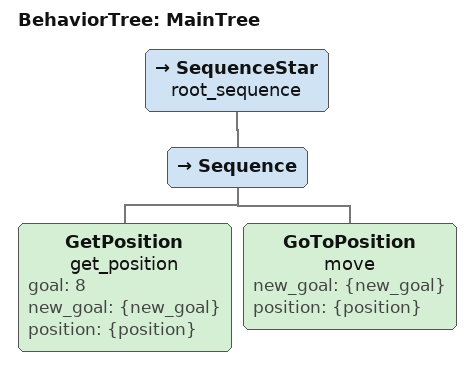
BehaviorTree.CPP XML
<root main_tree_to_execute = "MainTree">
     <BehaviorTree ID="MainTree">
        <SequenceStar name="root_sequence">
            <Sequence>
                <GetPosition name="get_position" goal="8" new_goal="{new_goal}" position="{position}"/>
                <GoToPosition  name="move" new_goal="{new_goal}" position="{position}"/>
            </Sequence>
        </SequenceStar>
    </BehaviorTree>
 </root>
